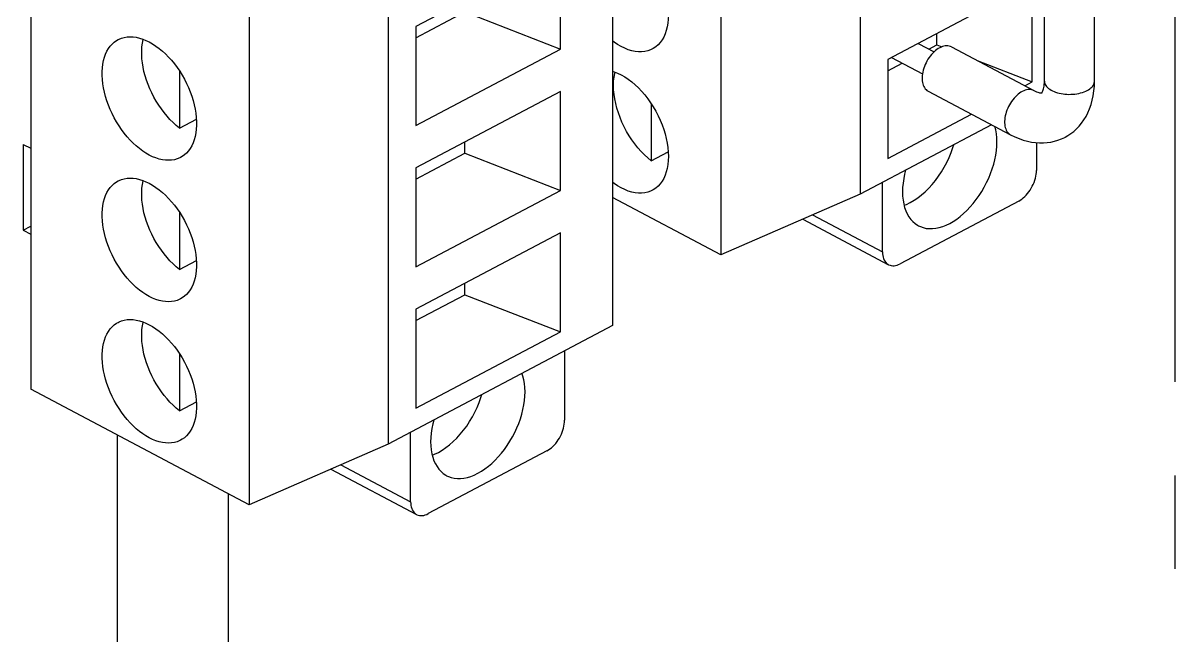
# Model space of a CAD drawing. Extents: x 0 to 34, y -0.3 to 21.7.
# Drawn here: x 30.345 to 32.071, y 6.266 to 7.185 of the extents above; entities that cross this region are included whole.
import ezdxf

# ---------------------------------------------------------------- set-up
doc = ezdxf.new("R2010")
doc.units = 0
doc.header["$LTSCALE"] = 1.87
doc.linetypes.add('CENTER', pattern=[0.6, 0.375, -0.075, 0.075, -0.075])
doc.layers.get('0').update_dxf_attribs({"linetype": 'CONTINUOUS'})
doc.layers.add('DEFAULT_1', color=7, linetype='CENTER')

msp = doc.modelspace()

# ---------------------------------------------------------------- linework, layer by layer
at = {"color": 7, "linetype": 'CONTINUOUS'}
for p, q in [((31.599, 8.4121), (31.599, 6.9281)), ((31.3904, 8.3213), (31.3904, 6.8372)), ((31.2278, 8.0034), (31.2278, 6.7313)), ((30.3563, 7.9079), (30.3563, 6.6358)), ((30.8919, 7.8254), (30.8919, 6.5533)), ((30.6833, 7.7345), (30.6833, 6.4625)), ((31.8753, 7.0978), (31.8753, 7.5642)), ((31.9503, 7.0978), (31.9503, 7.5642)), ((31.15, 7.2943), (30.9334, 7.1796)), ((31.15, 7.1459), (31.15, 7.2943)), ((31.8571, 7.245), (31.6405, 7.1303)), ((31.8571, 7.0966), (31.8571, 7.245)), ((30.9334, 7.1627), (31.0068, 7.2016)), ((31.0068, 7.2016), (31.15, 7.1459)), ((30.9334, 7.1796), (30.9334, 7.0312)), ((31.7139, 7.1522), (31.7139, 7.1692)), ((31.686, 7.1544), (31.7099, 7.1417)), ((31.702, 7.1459), (31.7139, 7.1522)), ((31.7139, 7.1522), (31.7215, 7.1493)), ((31.7359, 7.1492), (31.8596, 7.0836)), ((30.9334, 7.0312), (31.15, 7.1459)), ((31.6405, 7.1303), (31.6405, 6.9819)), ((31.646, 7.1332), (31.6923, 7.1086)), ((30.579, 7.1131), (30.579, 7.0274)), ((31.6405, 7.1134), (31.6619, 7.1247)), ((31.7745, 7.1287), (31.8571, 7.0966)), ((31.8461, 7.0908), (31.8571, 7.0966)), ((31.15, 7.0823), (30.9334, 6.9676)), ((31.15, 6.9339), (31.15, 7.0823)), ((31.7008, 7.0829), (31.8245, 7.0173)), ((31.2861, 7.0637), (31.2861, 6.9781)), ((31.6405, 6.9819), (31.766, 7.0483)), ((30.579, 7.0274), (30.6044, 7.0409)), ((31.796, 7.0324), (31.599, 6.9281)), ((30.3447, 7.0028), (30.3563, 6.9971)), ((30.3447, 7.0028), (30.3447, 6.8742)), ((31.0068, 6.9895), (31.0068, 7.0065)), ((31.2861, 6.9781), (31.3115, 6.9916)), ((31.8633, 7.0054), (31.8633, 6.9638)), ((30.9334, 6.9507), (31.0068, 6.9895)), ((31.0068, 6.9895), (31.15, 6.9339)), ((30.9334, 6.9676), (30.9334, 6.8192)), ((31.6326, 6.8415), (31.6326, 6.9459)), ((30.9334, 6.8192), (31.15, 6.9339)), ((31.3904, 6.8372), (31.2278, 6.9234)), ((31.599, 6.9281), (31.3904, 6.8372)), ((31.8368, 6.9179), (31.6591, 6.8238)), ((30.579, 6.9011), (30.579, 6.8154)), ((31.513, 6.8906), (31.6415, 6.8224)), ((30.3447, 6.8742), (30.3563, 6.8804)), ((30.3447, 6.8742), (30.3563, 6.8681)), ((31.15, 6.8703), (30.9334, 6.7556)), ((31.15, 6.7219), (31.15, 6.8703)), ((30.579, 6.8154), (30.6044, 6.8289)), ((31.0068, 6.7775), (31.0068, 6.7944)), ((30.9334, 6.7387), (31.0068, 6.7775)), ((31.0068, 6.7775), (31.15, 6.7219)), ((30.9334, 6.7556), (30.9334, 6.6072)), ((31.2278, 6.7313), (30.8919, 6.5533)), ((30.9334, 6.6072), (31.15, 6.7219)), ((30.579, 6.6891), (30.579, 6.6034)), ((31.1562, 6.6934), (31.1562, 6.5891)), ((30.6833, 6.4625), (30.3563, 6.6358)), ((30.579, 6.6034), (30.6044, 6.6169)), ((30.9255, 6.4668), (30.9255, 6.5711)), ((30.8919, 6.5533), (30.6833, 6.4625)), ((31.1297, 6.5432), (30.952, 6.4491)), ((30.8059, 6.5159), (30.9344, 6.4477))]:
    msp.add_line(p, q, dxfattribs=at)
for points in [[(31.2963, 7.2579), (31.2994, 7.2512), (31.3023, 7.2443), (31.3047, 7.2374), (31.3068, 7.2305), (31.3086, 7.2235), (31.31, 7.2167), (31.3109, 7.21), (31.3115, 7.2033), (31.3117, 7.1969), (31.3115, 7.1907), (31.3109, 7.1847), (31.31, 7.179), (31.3086, 7.1736), (31.3068, 7.1685), (31.3047, 7.1638), (31.3023, 7.1595), (31.2994, 7.1556), (31.2963, 7.1522), (31.2929, 7.1492), (31.2891, 7.1467), (31.2878, 7.146)], [(30.4871, 7.16), (30.4885, 7.1607), (30.4924, 7.1623), (30.4964, 7.1634), (30.5007, 7.1641), (30.5052, 7.1644), (30.5097, 7.1642), (30.5144, 7.1635), (30.5192, 7.1624), (30.524, 7.1609), (30.5289, 7.1589), (30.5339, 7.1565)], [(30.5339, 6.9869), (30.5289, 6.9897), (30.524, 6.9929), (30.5192, 6.9965), (30.5144, 7.0005), (30.5097, 7.0048), (30.5052, 7.0094), (30.5007, 7.0144), (30.4964, 7.0196), (30.4924, 7.0251), (30.4885, 7.0308), (30.4848, 7.0367), (30.4814, 7.0428), (30.4782, 7.049), (30.4753, 7.0553), (30.4727, 7.0617), (30.4704, 7.0682), (30.4684, 7.0746), (30.4667, 7.0811), (30.4653, 7.0875), (30.4643, 7.0938), (30.4636, 7.1001), (30.4633, 7.1061), (30.4633, 7.1121), (30.4636, 7.1178), (30.4643, 7.1233), (30.4653, 7.1285), (30.4667, 7.1335), (30.4684, 7.1382), (30.4704, 7.1425), (30.4727, 7.1465), (30.4753, 7.1501), (30.4782, 7.1534), (30.4814, 7.1563), (30.4848, 7.1587), (30.4871, 7.16)], [(30.579, 7.0274), (30.5741, 7.0314), (30.5694, 7.0357), (30.5648, 7.0403), (30.5604, 7.0453), (30.556, 7.0505), (30.5519, 7.056), (30.548, 7.0617), (30.5443, 7.0677), (30.5408, 7.0738), (30.5376, 7.08), (30.5347, 7.0864), (30.532, 7.0928), (30.5297, 7.0993), (30.5276, 7.1058), (30.5259, 7.1123), (30.5246, 7.1187), (30.5235, 7.1251), (30.5228, 7.1314), (30.5225, 7.1375), (30.5225, 7.1435), (30.5228, 7.1492), (30.5235, 7.1547), (30.5246, 7.16), (30.5247, 7.1606)], [(30.5339, 7.1565), (30.5389, 7.1536), (30.5438, 7.1504), (30.5486, 7.1468), (30.5534, 7.1429), (30.5581, 7.1385), (30.5627, 7.1339), (30.5671, 7.129), (30.5714, 7.1237), (30.5755, 7.1182), (30.5794, 7.1126), (30.583, 7.1066), (30.5865, 7.1006), (30.5896, 7.0944), (30.5925, 7.088), (30.5952, 7.0816), (30.5975, 7.0752), (30.5995, 7.0687), (30.6012, 7.0622), (30.6025, 7.0558), (30.6036, 7.0495), (30.6042, 7.0433), (30.6046, 7.0372), (30.6046, 7.0312), (30.6042, 7.0255), (30.6036, 7.02), (30.6025, 7.0148), (30.6012, 7.0098), (30.5995, 7.0052), (30.5975, 7.0008), (30.5952, 6.9968), (30.5925, 6.9932), (30.5896, 6.9899), (30.5865, 6.9871), (30.583, 6.9846), (30.5807, 6.9833)], [(31.241, 7.1496), (31.2357, 7.1526), (31.2304, 7.1561), (31.2278, 7.1581)], [(31.2878, 7.146), (31.2851, 7.1447), (31.2809, 7.1432), (31.2764, 7.1422), (31.2717, 7.1417), (31.2669, 7.1417), (31.2619, 7.1423), (31.2568, 7.1433), (31.2516, 7.1449), (31.2464, 7.147), (31.241, 7.1496)], [(31.7183, 7.1478), (31.7162, 7.1466), (31.7141, 7.1451), (31.712, 7.1435), (31.7099, 7.1417)], [(31.7359, 7.1492), (31.7343, 7.1499), (31.7325, 7.1504), (31.7306, 7.1507), (31.7287, 7.1508), (31.7267, 7.1506), (31.7247, 7.1503), (31.7226, 7.1497), (31.7205, 7.1489), (31.7183, 7.1478)], [(31.7099, 7.1417), (31.7079, 7.1398), (31.706, 7.1377), (31.7042, 7.1354), (31.7024, 7.133), (31.7007, 7.1305), (31.6992, 7.1279), (31.6978, 7.1252), (31.6965, 7.1225), (31.6954, 7.1198), (31.6944, 7.117), (31.6935, 7.1142), (31.6929, 7.1114), (31.6923, 7.1086)], [(31.2278, 7.1126), (31.2304, 7.1118), (31.2357, 7.1097), (31.241, 7.1072)], [(31.2861, 6.9781), (31.2808, 6.9825), (31.2757, 6.9872), (31.2708, 6.9922), (31.266, 6.9977), (31.2614, 7.0035), (31.257, 7.0095), (31.2529, 7.0158), (31.249, 7.0224), (31.2455, 7.0291), (31.2422, 7.036), (31.2393, 7.043), (31.2368, 7.05), (31.2346, 7.057), (31.2328, 7.0641), (31.2314, 7.071), (31.2304, 7.0779), (31.2297, 7.0847), (31.2295, 7.0912), (31.2297, 7.0975), (31.2304, 7.1036), (31.2314, 7.1094), (31.2318, 7.1113)], [(31.241, 7.1072), (31.2464, 7.1041), (31.2516, 7.1006), (31.2568, 7.0967), (31.2619, 7.0923), (31.2669, 7.0876), (31.2717, 7.0825), (31.2764, 7.0771), (31.2809, 7.0713), (31.2851, 7.0653), (31.2891, 7.059), (31.2929, 7.0526), (31.2963, 7.0459), (31.2994, 7.0392), (31.3023, 7.0323), (31.3047, 7.0254), (31.3068, 7.0185), (31.3086, 7.0115), (31.31, 7.0047), (31.3109, 6.998), (31.3115, 6.9913), (31.3117, 6.9849), (31.3115, 6.9787), (31.3109, 6.9726), (31.31, 6.9669), (31.3086, 6.9616), (31.3068, 6.9565), (31.3047, 6.9518), (31.3023, 6.9475), (31.2994, 6.9436), (31.2963, 6.9402), (31.2929, 6.9372), (31.2891, 6.9347), (31.2878, 6.934)], [(31.6923, 7.1086), (31.692, 7.1059), (31.6918, 7.1033), (31.6918, 7.1007), (31.692, 7.0982), (31.6923, 7.0959), (31.6929, 7.0937), (31.6935, 7.0916), (31.6944, 7.0897), (31.6954, 7.088), (31.6965, 7.0864), (31.6978, 7.085), (31.6992, 7.0839), (31.7008, 7.0829)], [(31.8712, 7.0799), (31.8714, 7.0801), (31.8717, 7.0805), (31.8721, 7.0812), (31.8725, 7.0821), (31.873, 7.0832), (31.8735, 7.0846), (31.874, 7.0862), (31.8744, 7.0881), (31.8748, 7.0902), (31.875, 7.0925), (31.8752, 7.095), (31.8753, 7.0978)], [(31.9064, 7.0138), (31.9103, 7.016), (31.9149, 7.019), (31.9192, 7.0224), (31.9234, 7.0261), (31.9273, 7.0302), (31.931, 7.0347), (31.9344, 7.0395), (31.9376, 7.0447), (31.9405, 7.0503), (31.943, 7.0562), (31.9452, 7.0625), (31.947, 7.0691), (31.9484, 7.0759), (31.9495, 7.083), (31.9501, 7.0903), (31.9503, 7.0978)], [(31.8596, 7.0836), (31.8616, 7.0826), (31.8635, 7.0818), (31.8653, 7.0811), (31.8668, 7.0807), (31.8681, 7.0803), (31.8693, 7.0801), (31.8702, 7.0801), (31.8709, 7.08), (31.8713, 7.0801)], [(31.8712, 7.08), (31.8712, 7.0799), (31.8712, 7.0799)], [(31.7333, 6.8843), (31.7387, 6.8874), (31.7439, 6.8909), (31.7491, 6.8948), (31.7542, 6.8991), (31.7592, 6.9039), (31.764, 6.909), (31.7687, 6.9144), (31.7732, 6.9202), (31.7774, 6.9262), (31.7814, 6.9324), (31.7852, 6.9389), (31.7886, 6.9455), (31.7918, 6.9523), (31.7946, 6.9592), (31.7971, 6.9661), (31.7992, 6.973), (31.8009, 6.9799), (31.8023, 6.9868), (31.8033, 6.9935), (31.8039, 7.0002), (31.8041, 7.0066), (31.8039, 7.0128), (31.8033, 7.0188), (31.8023, 7.0245), (31.8009, 7.0298)], [(31.8245, 7.0173), (31.8309, 7.0142), (31.8373, 7.0115), (31.8436, 7.0093), (31.8498, 7.0076), (31.856, 7.0063), (31.862, 7.0055), (31.868, 7.0051), (31.8738, 7.0051), (31.8794, 7.0055), (31.885, 7.0063), (31.8904, 7.0075), (31.8956, 7.0091), (31.9007, 7.011), (31.9056, 7.0133), (31.9064, 7.0138)], [(31.6741, 6.9157), (31.6799, 6.919), (31.6855, 6.9228), (31.6911, 6.9271), (31.6965, 6.9319), (31.7019, 6.9372), (31.707, 6.9428), (31.7119, 6.9488), (31.7166, 6.9552), (31.721, 6.9619), (31.7251, 6.9688), (31.7289, 6.9759), (31.7323, 6.9832), (31.7354, 6.9905), (31.738, 6.998), (31.7393, 7.0024)], [(30.5807, 6.9833), (30.5794, 6.9826), (30.5755, 6.981), (30.5714, 6.9799), (30.5671, 6.9792), (30.5627, 6.979), (30.5581, 6.9792), (30.5534, 6.9798), (30.5486, 6.9809), (30.5438, 6.9825), (30.5389, 6.9844), (30.5339, 6.9869)], [(31.6673, 6.9642), (31.6658, 6.9583), (31.6644, 6.9515), (31.6634, 6.9447), (31.6628, 6.9381), (31.6626, 6.9317), (31.6628, 6.9254), (31.6634, 6.9194), (31.6644, 6.9137), (31.6658, 6.9083), (31.6675, 6.9033), (31.6696, 6.8986), (31.6721, 6.8943), (31.6749, 6.8904), (31.6781, 6.887), (31.6815, 6.884), (31.6853, 6.8815), (31.6865, 6.8808)], [(31.8368, 6.9179), (31.8391, 6.9193), (31.8414, 6.9208), (31.8436, 6.9226), (31.8458, 6.9246), (31.848, 6.9269), (31.8501, 6.9292), (31.852, 6.9318), (31.8538, 6.9344), (31.8555, 6.9372), (31.8571, 6.94), (31.8585, 6.9429), (31.8597, 6.9459), (31.8608, 6.949), (31.8617, 6.9521), (31.8624, 6.9551), (31.8629, 6.9581)], [(31.8629, 6.9581), (31.8632, 6.9609), (31.8633, 6.9638)], [(30.5339, 6.7748), (30.5289, 6.7777), (30.524, 6.7809), (30.5192, 6.7845), (30.5144, 6.7885), (30.5097, 6.7928), (30.5052, 6.7974), (30.5007, 6.8024), (30.4964, 6.8076), (30.4924, 6.8131), (30.4885, 6.8188), (30.4848, 6.8247), (30.4814, 6.8308), (30.4782, 6.837), (30.4753, 6.8433), (30.4727, 6.8497), (30.4704, 6.8561), (30.4684, 6.8626), (30.4667, 6.8691), (30.4653, 6.8755), (30.4643, 6.8818), (30.4636, 6.8881), (30.4633, 6.8941), (30.4633, 6.9001), (30.4636, 6.9058), (30.4643, 6.9113), (30.4653, 6.9165), (30.4667, 6.9215), (30.4684, 6.9262), (30.4704, 6.9305), (30.4727, 6.9345), (30.4753, 6.9381), (30.4782, 6.9414), (30.4814, 6.9442), (30.4848, 6.9467), (30.4871, 6.948)], [(30.4871, 6.948), (30.4885, 6.9487), (30.4924, 6.9503), (30.4964, 6.9514), (30.5007, 6.9521), (30.5052, 6.9524), (30.5097, 6.9522), (30.5144, 6.9515), (30.5192, 6.9504), (30.524, 6.9489), (30.5289, 6.9469), (30.5339, 6.9445)], [(30.579, 6.8154), (30.5741, 6.8194), (30.5694, 6.8237), (30.5648, 6.8283), (30.5604, 6.8333), (30.556, 6.8385), (30.5519, 6.844), (30.548, 6.8497), (30.5443, 6.8557), (30.5408, 6.8618), (30.5376, 6.868), (30.5347, 6.8744), (30.532, 6.8808), (30.5297, 6.8873), (30.5276, 6.8938), (30.5259, 6.9003), (30.5246, 6.9067), (30.5235, 6.9131), (30.5228, 6.9194), (30.5225, 6.9255), (30.5225, 6.9315), (30.5228, 6.9372), (30.5235, 6.9427), (30.5246, 6.948), (30.5247, 6.9486)], [(30.5339, 6.9445), (30.5389, 6.9416), (30.5438, 6.9384), (30.5486, 6.9348), (30.5534, 6.9308), (30.5581, 6.9265), (30.5627, 6.9219), (30.5671, 6.9169), (30.5714, 6.9117), (30.5755, 6.9062), (30.5794, 6.9005), (30.583, 6.8946), (30.5865, 6.8886), (30.5896, 6.8823), (30.5925, 6.876), (30.5952, 6.8696), (30.5975, 6.8632), (30.5995, 6.8567), (30.6012, 6.8502), (30.6025, 6.8438), (30.6036, 6.8375), (30.6042, 6.8313), (30.6046, 6.8252), (30.6046, 6.8192), (30.6042, 6.8135), (30.6036, 6.808), (30.6025, 6.8028), (30.6012, 6.7978), (30.5995, 6.7932), (30.5975, 6.7888), (30.5952, 6.7848), (30.5925, 6.7812), (30.5896, 6.7779), (30.5865, 6.7751), (30.583, 6.7726), (30.5807, 6.7713)], [(31.241, 6.9375), (31.2357, 6.9406), (31.2304, 6.9441), (31.2278, 6.9461)], [(31.2878, 6.934), (31.2851, 6.9327), (31.2809, 6.9312), (31.2764, 6.9302), (31.2717, 6.9297), (31.2669, 6.9297), (31.2619, 6.9303), (31.2568, 6.9313), (31.2516, 6.9329), (31.2464, 6.935), (31.241, 6.9375)], [(31.6649, 6.9116), (31.6684, 6.9129), (31.6741, 6.9157)], [(31.6865, 6.8808), (31.6893, 6.8795), (31.6935, 6.878), (31.698, 6.8769), (31.7027, 6.8765), (31.7075, 6.8765), (31.7125, 6.877), (31.7176, 6.8781), (31.7228, 6.8797), (31.728, 6.8817), (31.7333, 6.8843)], [(31.6326, 6.8415), (31.6327, 6.8388), (31.633, 6.8362), (31.6335, 6.8338), (31.6342, 6.8315), (31.6351, 6.8294), (31.6362, 6.8275), (31.6374, 6.8258), (31.6388, 6.8244), (31.6404, 6.8231), (31.6415, 6.8224)], [(31.6415, 6.8224), (31.642, 6.8222), (31.6439, 6.8215), (31.6458, 6.821), (31.6479, 6.8208), (31.6501, 6.8209), (31.6523, 6.8212), (31.6545, 6.8218), (31.6568, 6.8227), (31.6591, 6.8238)], [(30.5807, 6.7713), (30.5794, 6.7706), (30.5755, 6.769), (30.5714, 6.7679), (30.5671, 6.7672), (30.5627, 6.7669), (30.5581, 6.7671), (30.5534, 6.7678), (30.5486, 6.7689), (30.5438, 6.7704), (30.5389, 6.7724), (30.5339, 6.7748)], [(30.5339, 6.5628), (30.5289, 6.5657), (30.524, 6.5689), (30.5192, 6.5725), (30.5144, 6.5764), (30.5097, 6.5808), (30.5052, 6.5854), (30.5007, 6.5903), (30.4964, 6.5956), (30.4924, 6.6011), (30.4885, 6.6068), (30.4848, 6.6127), (30.4814, 6.6187), (30.4782, 6.6249), (30.4753, 6.6313), (30.4727, 6.6377), (30.4704, 6.6441), (30.4684, 6.6506), (30.4667, 6.6571), (30.4653, 6.6635), (30.4643, 6.6698), (30.4636, 6.676), (30.4633, 6.6821), (30.4633, 6.6881), (30.4636, 6.6938), (30.4643, 6.6993), (30.4653, 6.7045), (30.4667, 6.7095), (30.4684, 6.7141), (30.4704, 6.7185), (30.4727, 6.7225), (30.4753, 6.7261), (30.4782, 6.7294), (30.4814, 6.7322), (30.4848, 6.7347), (30.4871, 6.736)], [(30.4871, 6.736), (30.4885, 6.7367), (30.4924, 6.7383), (30.4964, 6.7394), (30.5007, 6.7401), (30.5052, 6.7404), (30.5097, 6.7401), (30.5144, 6.7395), (30.5192, 6.7384), (30.524, 6.7368), (30.5289, 6.7349), (30.5339, 6.7324)], [(30.579, 6.6034), (30.5741, 6.6074), (30.5694, 6.6117), (30.5648, 6.6163), (30.5604, 6.6213), (30.556, 6.6265), (30.5519, 6.632), (30.548, 6.6377), (30.5443, 6.6437), (30.5408, 6.6497), (30.5376, 6.656), (30.5347, 6.6624), (30.532, 6.6688), (30.5297, 6.6753), (30.5276, 6.6818), (30.5259, 6.6883), (30.5246, 6.6947), (30.5235, 6.7011), (30.5228, 6.7074), (30.5225, 6.7135), (30.5225, 6.7195), (30.5228, 6.7252), (30.5235, 6.7307), (30.5246, 6.736), (30.5247, 6.7366)], [(30.5339, 6.7324), (30.5389, 6.7296), (30.5438, 6.7264), (30.5486, 6.7228), (30.5534, 6.7188), (30.5581, 6.7145), (30.5627, 6.7099), (30.5671, 6.7049), (30.5714, 6.6997), (30.5755, 6.6942), (30.5794, 6.6885), (30.583, 6.6826), (30.5865, 6.6765), (30.5896, 6.6703), (30.5925, 6.664), (30.5952, 6.6576), (30.5975, 6.6511), (30.5995, 6.6447), (30.6012, 6.6382), (30.6025, 6.6318), (30.6036, 6.6255), (30.6042, 6.6192), (30.6046, 6.6132), (30.6046, 6.6072), (30.6042, 6.6015), (30.6036, 6.596), (30.6025, 6.5908), (30.6012, 6.5858), (30.5995, 6.5811), (30.5975, 6.5768), (30.5952, 6.5728), (30.5925, 6.5692), (30.5896, 6.5659), (30.5865, 6.563), (30.583, 6.5606), (30.5807, 6.5593)], [(31.0262, 6.5096), (31.0316, 6.5127), (31.0368, 6.5162), (31.042, 6.5201), (31.0471, 6.5244), (31.0521, 6.5292), (31.0569, 6.5343), (31.0616, 6.5397), (31.0661, 6.5455), (31.0703, 6.5515), (31.0743, 6.5577), (31.0781, 6.5642), (31.0815, 6.5708), (31.0847, 6.5776), (31.0875, 6.5845), (31.09, 6.5914), (31.0921, 6.5983), (31.0938, 6.6052), (31.0952, 6.6121), (31.0962, 6.6188), (31.0968, 6.6255), (31.097, 6.6319), (31.0968, 6.6381), (31.0962, 6.6441), (31.0952, 6.6498), (31.0938, 6.6552), (31.0923, 6.6596)], [(30.967, 6.541), (30.9728, 6.5443), (30.9784, 6.5481), (30.9839, 6.5524), (30.9894, 6.5572), (30.9947, 6.5625), (30.9999, 6.5681), (31.0048, 6.5741), (31.0095, 6.5805), (31.0139, 6.5872), (31.018, 6.5941), (31.0218, 6.6012), (31.0252, 6.6085), (31.0282, 6.6158), (31.0309, 6.6233), (31.0322, 6.6277)], [(30.9602, 6.5895), (30.9587, 6.5836), (30.9573, 6.5768), (30.9563, 6.57), (30.9557, 6.5634), (30.9555, 6.5569), (30.9557, 6.5507), (30.9563, 6.5447), (30.9573, 6.539), (30.9587, 6.5336), (30.9604, 6.5285), (30.9625, 6.5239), (30.965, 6.5196), (30.9678, 6.5157), (30.971, 6.5122), (30.9744, 6.5093), (30.9782, 6.5068), (30.9794, 6.506)], [(31.1297, 6.5432), (31.132, 6.5446), (31.1342, 6.5461), (31.1365, 6.5479), (31.1387, 6.5499), (31.1409, 6.5522), (31.143, 6.5545), (31.1449, 6.5571), (31.1467, 6.5597), (31.1484, 6.5625), (31.15, 6.5653), (31.1514, 6.5682), (31.1526, 6.5712), (31.1537, 6.5743), (31.1546, 6.5774), (31.1553, 6.5804), (31.1558, 6.5833), (31.1561, 6.5862), (31.1562, 6.5891)], [(30.5807, 6.5593), (30.5794, 6.5586), (30.5755, 6.557), (30.5714, 6.5559), (30.5671, 6.5552), (30.5627, 6.5549), (30.5581, 6.5551), (30.5534, 6.5558), (30.5486, 6.5569), (30.5438, 6.5584), (30.5389, 6.5604), (30.5339, 6.5628)], [(30.9578, 6.5369), (30.9613, 6.5382), (30.967, 6.541)], [(30.9794, 6.506), (30.9822, 6.5047), (30.9864, 6.5032), (30.9909, 6.5022), (30.9956, 6.5017), (31.0004, 6.5018), (31.0054, 6.5023), (31.0105, 6.5034), (31.0157, 6.505), (31.0209, 6.507), (31.0262, 6.5096)], [(30.9255, 6.4668), (30.9256, 6.4641), (30.9259, 6.4615), (30.9264, 6.4591), (30.9271, 6.4568), (30.928, 6.4547), (30.9291, 6.4528), (30.9303, 6.4511), (30.9317, 6.4496), (30.9332, 6.4484), (30.9344, 6.4477)], [(30.9344, 6.4477), (30.9349, 6.4475), (30.9368, 6.4468), (30.9387, 6.4463), (30.9408, 6.4461), (30.943, 6.4462), (30.9452, 6.4465), (30.9474, 6.4471), (30.9497, 6.448), (30.952, 6.4491)]]:
    msp.add_lwpolyline(points, dxfattribs=at)
at = {"layer": 'DEFAULT_1', "color": 7, "linetype": 'CENTER'}
for p, q in [((32.0709, 14.08), (32.0709, 5.8225)), ((31.5278, 6.897), (31.6326, 6.8415)), ((30.4855, 6.5673), (30.4855, 5.0698)), ((30.8207, 6.5223), (30.9255, 6.4668)), ((30.652, 6.4791), (30.652, 5.0706))]:
    msp.add_line(p, q, dxfattribs=at)
for points in [[(31.8753, 7.0978), (31.8753, 7.0974), (31.8755, 7.0958), (31.8759, 7.0942), (31.8766, 7.0926), (31.8775, 7.0911), (31.8786, 7.0896), (31.8799, 7.0882), (31.8815, 7.0868), (31.8833, 7.0855), (31.8852, 7.0843), (31.8874, 7.0832), (31.8897, 7.0821), (31.8921, 7.0812), (31.8947, 7.0804), (31.8974, 7.0797), (31.9002, 7.0791), (31.9031, 7.0786), (31.906, 7.0782), (31.909, 7.078), (31.912, 7.0779), (31.915, 7.078), (31.918, 7.0781), (31.921, 7.0784), (31.9239, 7.0788), (31.9268, 7.0794), (31.9295, 7.08), (31.9322, 7.0808), (31.9347, 7.0817), (31.9371, 7.0827), (31.9393, 7.0837)], [(31.9393, 7.0837), (31.9413, 7.0849), (31.9432, 7.0862), (31.9449, 7.0875), (31.9463, 7.0889), (31.9476, 7.0904), (31.9486, 7.0919), (31.9494, 7.0934), (31.9499, 7.095), (31.9502, 7.0966), (31.9503, 7.0978)], [(31.8421, 7.0823), (31.8399, 7.081), (31.8378, 7.0796), (31.8357, 7.078), (31.8337, 7.0762), (31.8317, 7.0742), (31.8297, 7.0721), (31.8279, 7.0698), (31.8261, 7.0674), (31.8245, 7.0649), (31.8229, 7.0623), (31.8215, 7.0597), (31.8202, 7.057), (31.8191, 7.0542), (31.8181, 7.0514), (31.8173, 7.0486), (31.8166, 7.0458), (31.8161, 7.043), (31.8157, 7.0403), (31.8156, 7.0377), (31.8156, 7.0351), (31.8157, 7.0327), (31.8161, 7.0303), (31.8166, 7.0281), (31.8173, 7.026), (31.8181, 7.0241), (31.8191, 7.0224), (31.8202, 7.0208), (31.8215, 7.0195), (31.8229, 7.0183), (31.8245, 7.0173)], [(31.8596, 7.0836), (31.858, 7.0843), (31.8562, 7.0848), (31.8544, 7.0851), (31.8525, 7.0852), (31.8505, 7.0851), (31.8484, 7.0847), (31.8463, 7.0841), (31.8442, 7.0833), (31.8421, 7.0823)]]:
    msp.add_lwpolyline(points, dxfattribs=at)

doc.saveas('drawing.dxf')
